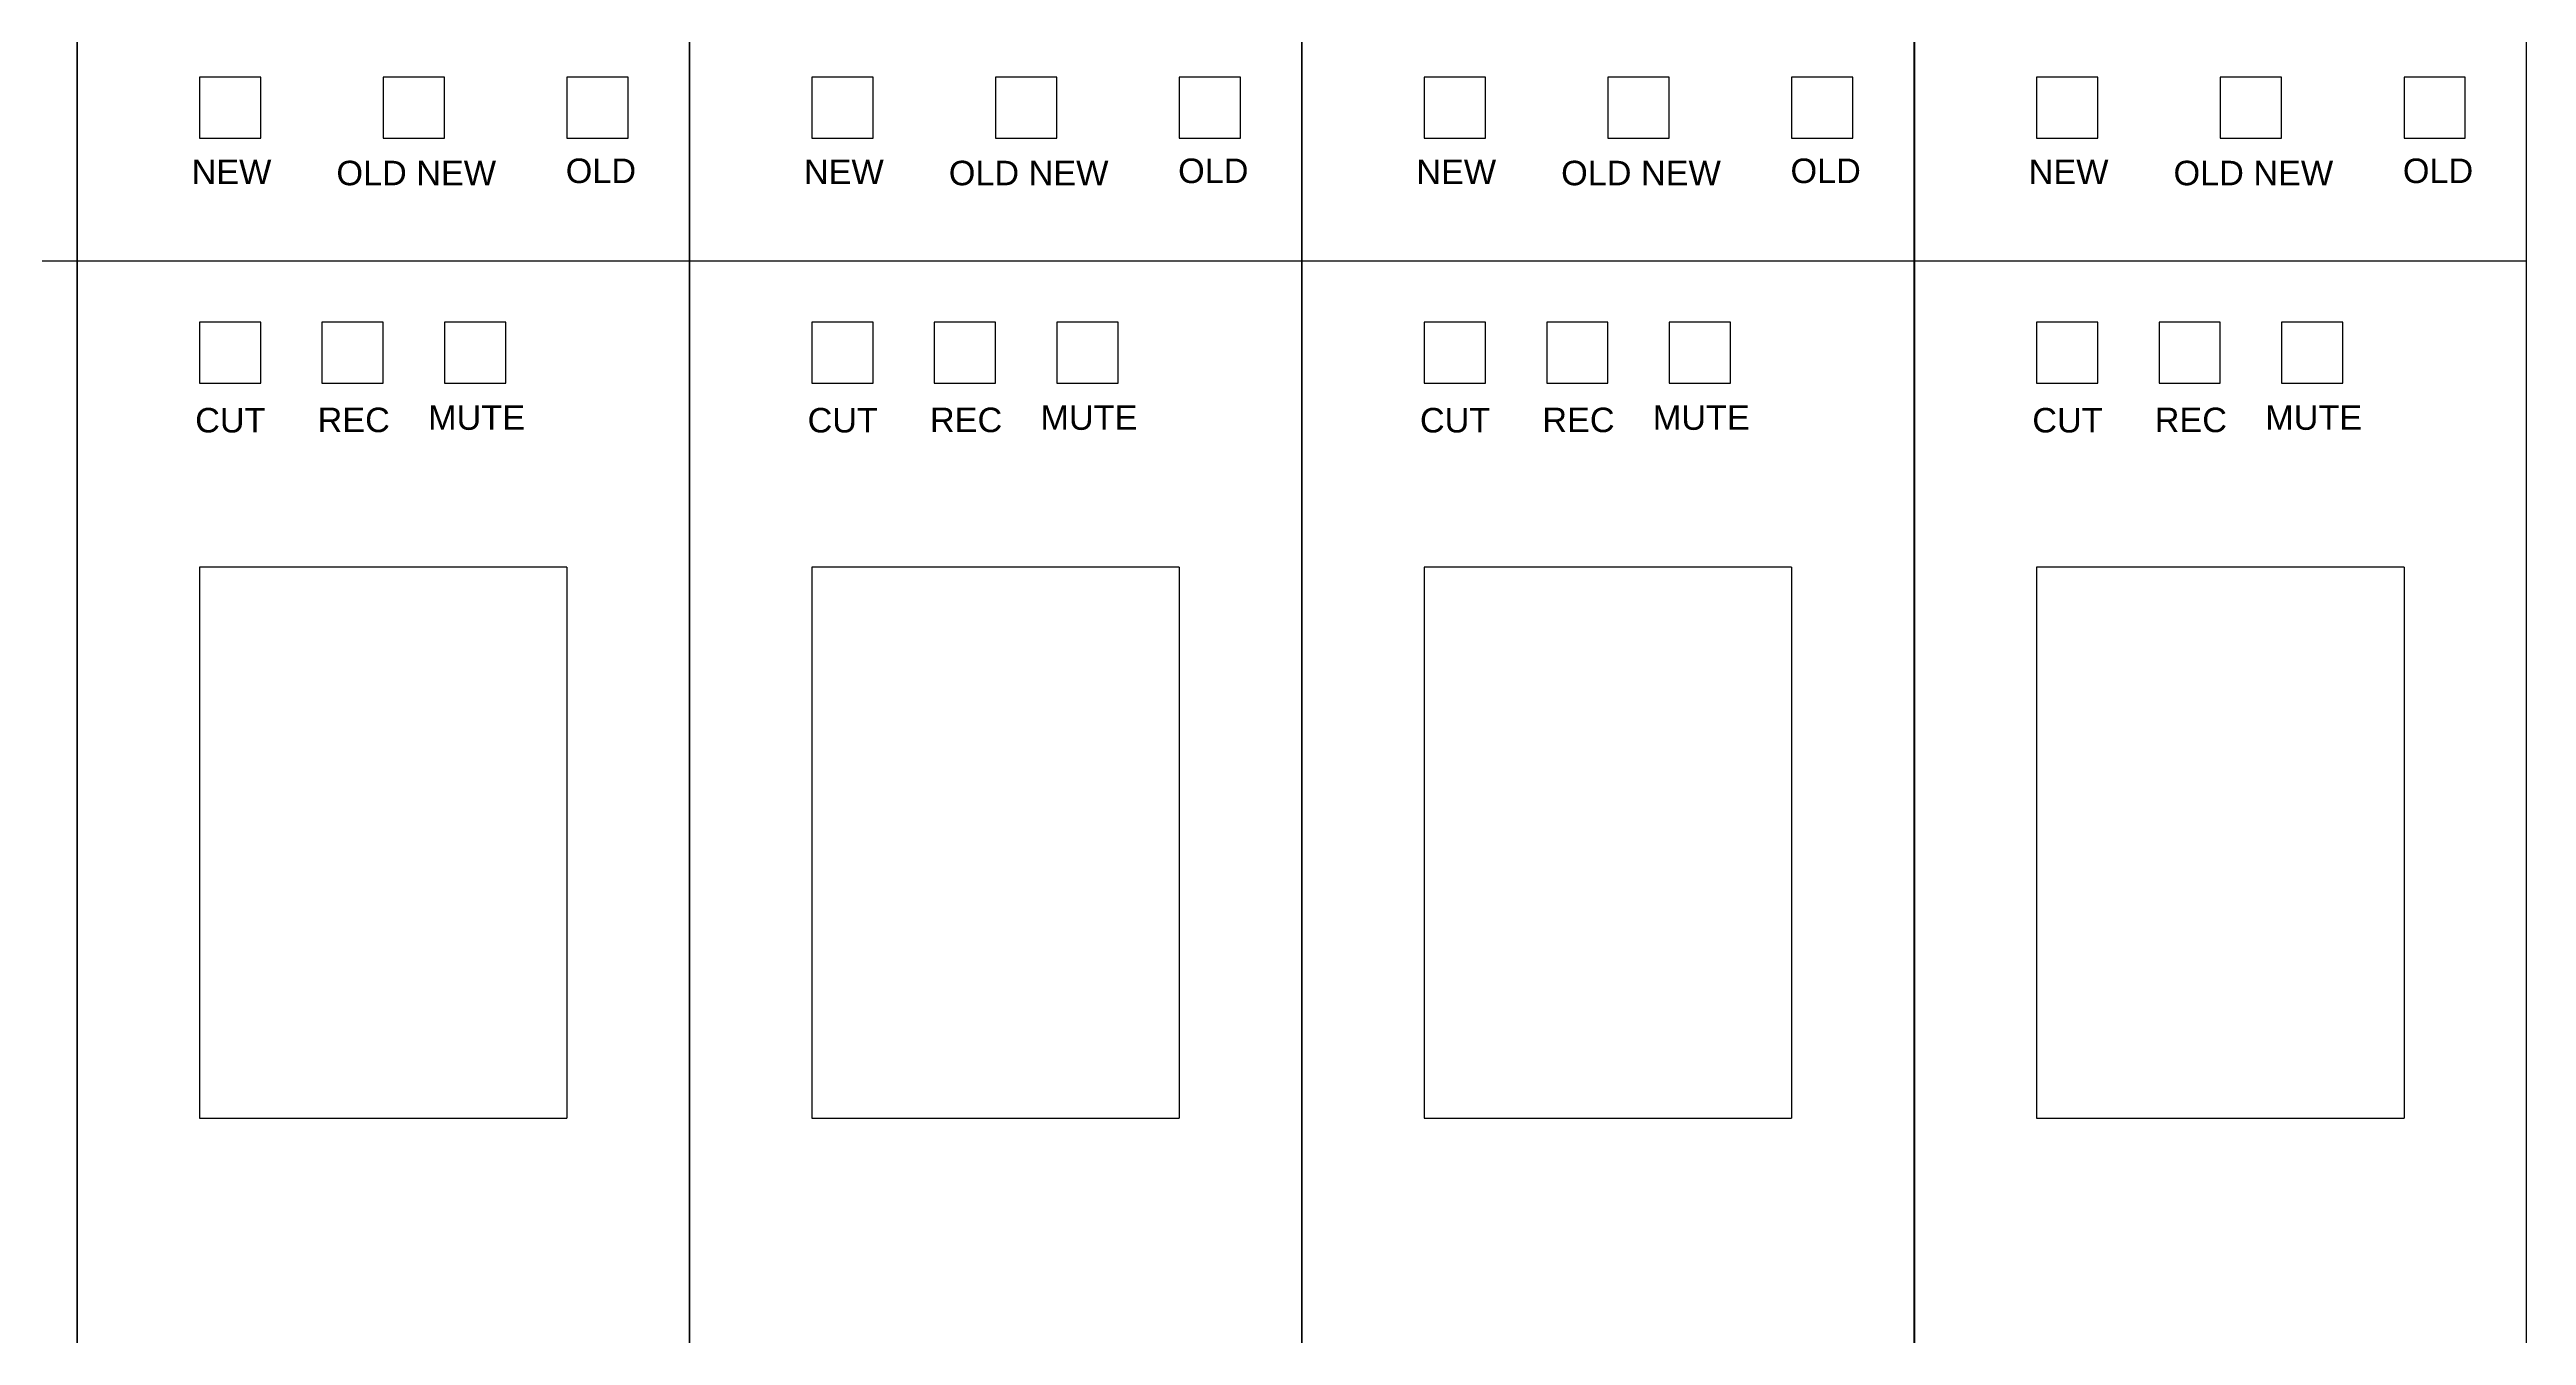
# Model space of a CAD drawing. Header units: inches. Extents: x 0 to 1600, y -1400 to 2600.
# Drawn here: x 1195.7 to 1600.2, y -1155.5 to -945.5 of the extents above; entities that cross this region are included whole.
import ezdxf

# ---------------------------------------------------------------- set-up
doc = ezdxf.new("R2010")
doc.units = ezdxf.units.IN
doc.header["$MEASUREMENT"] = 0
doc.layers.get('0').update_dxf_attribs({"lineweight": 25, "true_color": 0xffffff})
doc.styles.add('textstyle0', font='')
doc.styles.add('textstyle1', font='')
doc.styles.add('textstyle25', font='')
doc.styles.add('textstyle28', font='')
doc.styles.add('textstyle3', font='')
doc.styles.add('textstyle30', font='')
doc.styles.add('textstyle31', font='')
doc.styles.add('textstyle4', font='')
doc.styles.add('textstyle59', font='')
doc.styles.add('textstyle60', font='')
doc.styles.add('textstyle62', font='')
doc.styles.add('textstyle63', font='')
doc.styles.add('textstyle913', font='')
doc.styles.add('textstyle916', font='')
doc.styles.add('textstyle918', font='')
doc.styles.add('textstyle919', font='')
doc.styles.add('textstyle929', font='')
doc.styles.add('textstyle932', font='')
doc.styles.add('textstyle934', font='')
doc.styles.add('textstyle935', font='')
doc.styles.add('textstyle948', font='')
doc.styles.add('textstyle949', font='')
doc.styles.add('textstyle951', font='')
doc.styles.add('textstyle952', font='')
doc.styles.get('textstyle0').set_extended_font_data('Liberation Sans')
doc.styles.get('textstyle1').set_extended_font_data('Liberation Sans')
doc.styles.get('textstyle25').set_extended_font_data('Liberation Sans')
doc.styles.get('textstyle28').set_extended_font_data('Liberation Sans')
doc.styles.get('textstyle3').set_extended_font_data('Liberation Sans')
doc.styles.get('textstyle30').set_extended_font_data('Liberation Sans')
doc.styles.get('textstyle31').set_extended_font_data('Liberation Sans')
doc.styles.get('textstyle4').set_extended_font_data('Liberation Sans')
doc.styles.get('textstyle59').set_extended_font_data('Liberation Sans')
doc.styles.get('textstyle60').set_extended_font_data('Liberation Sans')
doc.styles.get('textstyle62').set_extended_font_data('Liberation Sans')
doc.styles.get('textstyle63').set_extended_font_data('Liberation Sans')
doc.styles.get('textstyle913').set_extended_font_data('Liberation Sans')
doc.styles.get('textstyle916').set_extended_font_data('Liberation Sans')
doc.styles.get('textstyle918').set_extended_font_data('Liberation Sans')
doc.styles.get('textstyle919').set_extended_font_data('Liberation Sans')
doc.styles.get('textstyle929').set_extended_font_data('Liberation Sans')
doc.styles.get('textstyle932').set_extended_font_data('Liberation Sans')
doc.styles.get('textstyle934').set_extended_font_data('Liberation Sans')
doc.styles.get('textstyle935').set_extended_font_data('Liberation Sans')
doc.styles.get('textstyle948').set_extended_font_data('Liberation Sans')
doc.styles.get('textstyle949').set_extended_font_data('Liberation Sans')
doc.styles.get('textstyle951').set_extended_font_data('Liberation Sans')
doc.styles.get('textstyle952').set_extended_font_data('Liberation Sans')

msp = doc.modelspace()

# ---------------------------------------------------------------- linework, layer by layer
for p, q in [((1200.22, -1400), (1200.22, 1200)), ((1300.22, -1400), (1300.22, 1200)), ((1400.22, -1400), (1400.22, 1200)), ((1500.22, -1400), (1500.22, 1200)), ((1600.22, -1400), (1600.22, 1200)), ((1200.26, -941.03), (1200.26, -1221.03)), ((1300.26, -941.03), (1300.26, -1221.03)), ((1400.26, -941.03), (1400.26, -1221.03)), ((1500.26, -941.03), (1500.26, -1221.03)), ((1220.22, -950), (1220.22, -960)), ((1230.22, -950), (1220.22, -950)), ((1230.22, -960), (1230.22, -950)), ((1250.22, -950), (1250.22, -960)), ((1260.22, -950), (1250.22, -950)), ((1260.22, -960), (1260.22, -950)), ((1280.22, -950), (1280.22, -960)), ((1290.22, -950), (1280.22, -950)), ((1290.22, -960), (1290.22, -950)), ((1320.22, -950), (1320.22, -960)), ((1330.22, -950), (1320.22, -950)), ((1330.22, -960), (1330.22, -950)), ((1350.22, -950), (1350.22, -960)), ((1360.22, -950), (1350.22, -950)), ((1360.22, -960), (1360.22, -950)), ((1380.22, -950), (1380.22, -960)), ((1390.22, -950), (1380.22, -950)), ((1390.22, -960), (1390.22, -950)), ((1420.22, -950), (1420.22, -960)), ((1430.22, -950), (1420.22, -950)), ((1430.22, -960), (1430.22, -950)), ((1450.22, -950), (1450.22, -960)), ((1460.22, -950), (1450.22, -950)), ((1460.22, -960), (1460.22, -950)), ((1480.22, -950), (1480.22, -960)), ((1490.22, -950), (1480.22, -950)), ((1490.22, -960), (1490.22, -950)), ((1520.22, -950), (1520.22, -960)), ((1530.22, -950), (1520.22, -950)), ((1530.22, -960), (1530.22, -950)), ((1550.22, -950), (1550.22, -960)), ((1560.22, -950), (1550.22, -950)), ((1560.22, -960), (1560.22, -950)), ((1580.22, -950), (1580.22, -960)), ((1590.22, -950), (1580.22, -950)), ((1590.22, -960), (1590.22, -950)), ((1220.22, -960), (1230.22, -960)), ((1250.22, -960), (1260.22, -960)), ((1280.22, -960), (1290.22, -960)), ((1320.22, -960), (1330.22, -960)), ((1350.22, -960), (1360.22, -960)), ((1380.22, -960), (1390.22, -960)), ((1420.22, -960), (1430.22, -960)), ((1450.22, -960), (1460.22, -960)), ((1480.22, -960), (1490.22, -960)), ((1520.22, -960), (1530.22, -960)), ((1550.22, -960), (1560.22, -960)), ((1580.22, -960), (1590.22, -960)), ((1100.22, -980), (1200.22, -980)), ((1200.22, -980), (1300.22, -980)), ((1300.22, -980), (1400.22, -980)), ((1400.22, -980), (1500.22, -980)), ((1500.22, -980), (1600.22, -980)), ((1220.22, -990), (1220.22, -1000)), ((1230.22, -990), (1220.22, -990)), ((1230.22, -1000), (1230.22, -990)), ((1240.22, -990), (1240.22, -1000)), ((1250.22, -990), (1240.22, -990)), ((1250.22, -1000), (1250.22, -990)), ((1260.22, -990), (1260.22, -1000)), ((1270.22, -990), (1260.22, -990)), ((1270.22, -1000), (1270.22, -990)), ((1320.22, -990), (1320.22, -1000)), ((1330.22, -990), (1320.22, -990)), ((1330.22, -1000), (1330.22, -990)), ((1340.22, -990), (1340.22, -1000)), ((1350.22, -990), (1340.22, -990)), ((1350.22, -1000), (1350.22, -990)), ((1360.22, -990), (1360.22, -1000)), ((1370.22, -990), (1360.22, -990)), ((1370.22, -1000), (1370.22, -990)), ((1420.22, -990), (1420.22, -1000)), ((1430.22, -990), (1420.22, -990)), ((1430.22, -1000), (1430.22, -990)), ((1440.22, -990), (1440.22, -1000)), ((1450.22, -990), (1440.22, -990)), ((1450.22, -1000), (1450.22, -990)), ((1460.22, -990), (1460.22, -1000)), ((1470.22, -990), (1460.22, -990)), ((1470.22, -1000), (1470.22, -990)), ((1520.22, -990), (1520.22, -1000)), ((1530.22, -990), (1520.22, -990)), ((1530.22, -1000), (1530.22, -990)), ((1540.22, -990), (1540.22, -1000)), ((1550.22, -990), (1540.22, -990)), ((1550.22, -1000), (1550.22, -990)), ((1560.22, -990), (1560.22, -1000)), ((1570.22, -990), (1560.22, -990)), ((1570.22, -1000), (1570.22, -990)), ((1220.22, -1000), (1230.22, -1000)), ((1240.22, -1000), (1250.22, -1000)), ((1260.22, -1000), (1270.22, -1000)), ((1320.22, -1000), (1330.22, -1000)), ((1340.22, -1000), (1350.22, -1000)), ((1360.22, -1000), (1370.22, -1000)), ((1420.22, -1000), (1430.22, -1000)), ((1440.22, -1000), (1450.22, -1000)), ((1460.22, -1000), (1470.22, -1000)), ((1520.22, -1000), (1530.22, -1000)), ((1540.22, -1000), (1550.22, -1000)), ((1560.22, -1000), (1570.22, -1000)), ((1280.22, -1030), (1220.22, -1030)), ((1220.22, -1030), (1220.22, -1120)), ((1280.22, -1030), (1280.22, -1120)), ((1380.22, -1030), (1320.22, -1030)), ((1320.22, -1030), (1320.22, -1120)), ((1380.22, -1030), (1380.22, -1120)), ((1480.22, -1030), (1420.22, -1030)), ((1420.22, -1030), (1420.22, -1120)), ((1480.22, -1030), (1480.22, -1120)), ((1580.22, -1030), (1520.22, -1030)), ((1520.22, -1030), (1520.22, -1120)), ((1580.22, -1030), (1580.22, -1120)), ((1220.22, -1120), (1280.22, -1120)), ((1320.22, -1120), (1380.22, -1120)), ((1420.22, -1120), (1480.22, -1120)), ((1520.22, -1120), (1580.22, -1120))]:
    msp.add_line(p, q)

# ---------------------------------------------------------------- texts
at = {"char_height": 1, "attachment_point": 1}
for s, insert, style in [('\\C7;\\H4;NEW', (1218.93, -963.49), 'textstyle916'), ('\\C7;\\H4;OLD NEW', (1242.58, -963.67), 'textstyle932'), ('\\C7;\\H4;OLD', (1280.03, -963.31), 'textstyle949'), ('\\C7;\\H4;NEW', (1318.93, -963.49), 'textstyle919'), ('\\C7;\\H4;OLD NEW', (1342.58, -963.67), 'textstyle935'), ('\\C7;\\H4;OLD', (1380.03, -963.31), 'textstyle952'), ('\\C7;\\H4;NEW', (1418.93, -963.49), 'textstyle918'), ('\\C7;\\H4;OLD NEW', (1442.58, -963.67), 'textstyle934'), ('\\C7;\\H4;OLD', (1480.03, -963.31), 'textstyle951'), ('\\C7;\\H4;NEW', (1518.93, -963.49), 'textstyle913'), ('\\C7;\\H4;OLD NEW', (1542.58, -963.67), 'textstyle929'), ('\\C7;\\H4;OLD', (1580.03, -963.31), 'textstyle948'), ('\\C7;\\H4;CUT', (1219.52, -1004.03), 'textstyle1'), ('\\C7;\\H4;REC', (1239.51, -1003.98), 'textstyle28'), ('\\C7;\\H4;MUTE', (1257.55, -1003.6), 'textstyle60'), ('\\C7;\\H4;CUT', (1319.52, -1004.03), 'textstyle4'), ('\\C7;\\H4;REC', (1339.51, -1003.98), 'textstyle31'), ('\\C7;\\H4;MUTE', (1357.55, -1003.6), 'textstyle63'), ('\\C7;\\H4;CUT', (1419.52, -1004.03), 'textstyle3'), ('\\C7;\\H4;REC', (1439.51, -1003.98), 'textstyle30'), ('\\C7;\\H4;MUTE', (1457.55, -1003.6), 'textstyle62'), ('\\C7;\\H4;CUT', (1519.52, -1004.03), 'textstyle0'), ('\\C7;\\H4;REC', (1539.51, -1003.98), 'textstyle25'), ('\\C7;\\H4;MUTE', (1557.55, -1003.6), 'textstyle59')]:
    msp.add_mtext(s, dxfattribs=dict(at, insert=insert, style=style))

doc.saveas('drawing.dxf')
